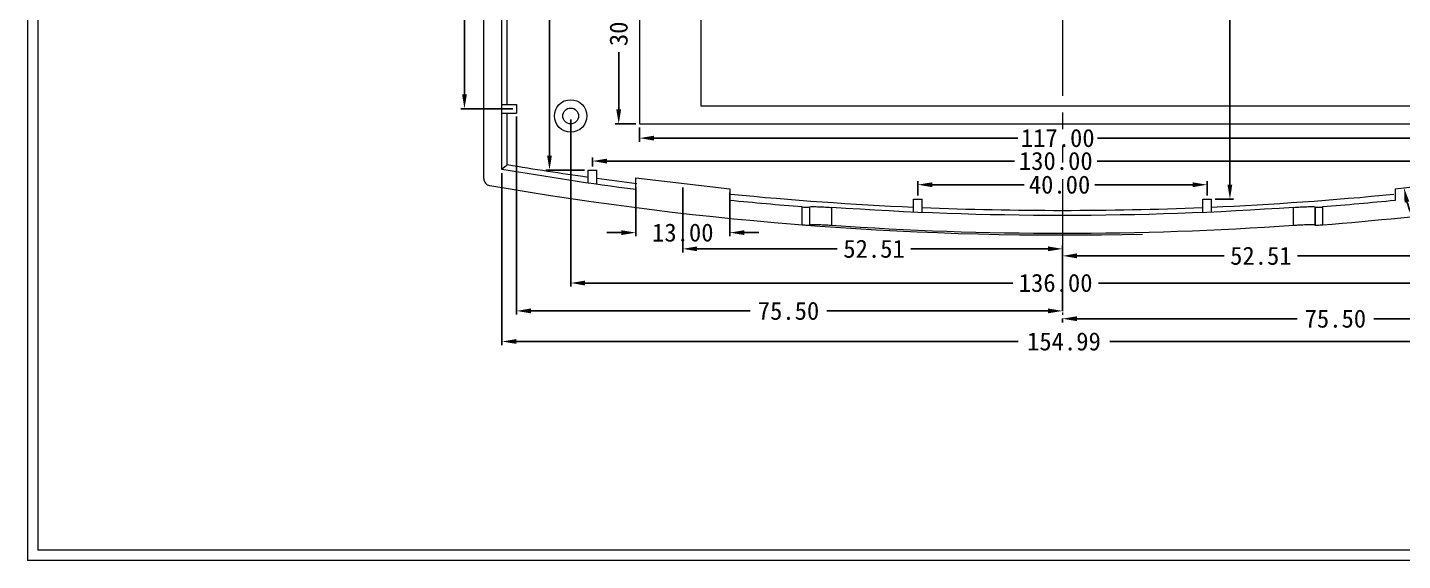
# Model space of a CAD drawing. Extents: x 123 to 716, y 209 to 645.
# Drawn here: x 430.4 to 620.5, y 210.9 to 284.6 of the extents above; entities that cross this region are included whole.
import ezdxf

# ---------------------------------------------------------------- set-up
doc = ezdxf.new("R2010")
doc.units = 0
doc.header["$LTSCALE"] = 3
doc.header["$MEASUREMENT"] = 0
doc.linetypes.add('PHANTOM', pattern=[2.5, 1.25, -0.25, 0.25, -0.25, 0.25, -0.25])
doc.layers.add('3', color=7, linetype='Continuous')
doc.dimstyles.get("Standard").update_dxf_attribs({"dimtxt": 0.18, "dimasz": 0.18, "dimexe": 0.18, "dimexo": 0.0625, "dimgap": 0.09, "dimtad": 0, "dimtih": 1, "dimtoh": 1, "dimdec": 4, "dimzin": 0, "dimdsep": 46, "dimtxsty": 'Standard', "dimcen": 0.09, "dimadec": 0, "dimazin": 0, "dimtfac": 1, "dimtdec": 4, "dimtofl": 0, "dimtmove": 0, "dimatfit": 3, "dimfxl": 1, "dimtolj": 1, "dimtzin": 0, "dimarcsym": 0})

# ---------------------------------------------------------------- blocks, each defined once
blk = doc.blocks.new('*D148')
at = {"color": 4, "linetype": 'Continuous'}
for p, q in [((514.98, 270.79), (514.98, 268.82)), ((631.98, 270.79), (631.98, 268.82)), ((516.98, 269.32), (567.33, 269.32)), ((629.98, 269.32), (578.33, 269.32))]:
    blk.add_line(p, q, dxfattribs=at)
for points in [[(516.98, 269.65), (516.98, 268.99), (514.98, 269.32)], [(629.98, 269.65), (629.98, 268.99), (631.98, 269.32)]]:
    blk.add_solid(points, dxfattribs=at)
at = {"layer": 'Defpoints', "color": 0, "linetype": 'Continuous'}
for p in [(514.98, 271.29), (631.98, 271.29), (514.98, 269.32)]:
    blk.add_point(p, dxfattribs=at)
at = {"color": 3, "linetype": 'Continuous', "insert": (572.83, 269.32), "char_height": 2.5, "attachment_point": 5}
blk.add_mtext('\\A1;117.00', dxfattribs=at)
blk = doc.blocks.new('_ClosedBlank')
at = {"color": 0, "linetype": 'ByBlock', "lineweight": -2}
for p, q in [((-1, 0.167), (0, 0)), ((-1, 0.167), (-1, -0.167)), ((0, 0), (-1, -0.167))]:
    blk.add_line(p, q, dxfattribs=at)
blk = doc.blocks.new('*D149')
at = {"color": 4, "linetype": 'Continuous'}
for p, q in [((514.48, 301.29), (511.62, 301.29)), ((512.12, 299.29), (512.12, 291.37)), ((512.12, 273.29), (512.12, 281.2)), ((514.48, 271.29), (511.62, 271.29))]:
    blk.add_line(p, q, dxfattribs=at)
for points in [[(511.79, 299.29), (512.46, 299.29), (512.12, 301.29)], [(511.79, 273.29), (512.46, 273.29), (512.12, 271.29)]]:
    blk.add_solid(points, dxfattribs=at)
at = {"layer": 'Defpoints', "color": 0, "linetype": 'Continuous'}
for p in [(512.12, 301.29), (514.98, 301.29), (514.98, 271.29)]:
    blk.add_point(p, dxfattribs=at)
at = {"color": 3, "linetype": 'Continuous', "insert": (512.12, 286.29), "char_height": 2.5, "attachment_point": 5, "rotation": 90}
blk.add_mtext('\\A1;30.40', dxfattribs=at)
blk = doc.blocks.new('*D150')
at = {"color": 4, "linetype": 'Continuous'}
for p, q in [((514.48, 262.51), (514.48, 255.75)), ((527.48, 261.81), (527.48, 255.75)), ((512.48, 256.25), (510.48, 256.25)), ((529.48, 256.25), (531.48, 256.25))]:
    blk.add_line(p, q, dxfattribs=at)
for points in [[(512.48, 256.59), (512.48, 255.92), (514.48, 256.25)], [(529.48, 256.59), (529.48, 255.92), (527.48, 256.25)]]:
    blk.add_solid(points, dxfattribs=at)
at = {"layer": 'Defpoints', "color": 0, "linetype": 'Continuous'}
for p in [(514.48, 263.01), (527.48, 262.31), (514.48, 256.25)]:
    blk.add_point(p, dxfattribs=at)
at = {"color": 3, "linetype": 'Continuous', "insert": (520.98, 256.25), "char_height": 2.5, "attachment_point": 5}
blk.add_mtext('\\A1;13.00', dxfattribs=at)
blk = doc.blocks.new('*D151')
at = {"color": 4, "linetype": 'Continuous'}
for p, q in [((505.48, 271.89), (505.48, 248.79)), ((641.48, 271.89), (641.48, 248.79)), ((507.48, 249.29), (566.62, 249.29)), ((639.48, 249.29), (578.45, 249.29))]:
    blk.add_line(p, q, dxfattribs=at)
for points in [[(507.48, 249.62), (507.48, 248.95), (505.48, 249.29)], [(639.48, 249.62), (639.48, 248.95), (641.48, 249.29)]]:
    blk.add_solid(points, dxfattribs=at)
at = {"layer": 'Defpoints', "color": 0, "linetype": 'Continuous'}
for p in [(505.48, 272.39), (641.48, 272.39), (505.48, 249.29)]:
    blk.add_point(p, dxfattribs=at)
at = {"color": 3, "linetype": 'Continuous', "insert": (572.54, 249.29), "char_height": 2.5, "attachment_point": 5}
blk.add_mtext('\\A1;136.00', dxfattribs=at)
blk = doc.blocks.new('*D181')
at = {"color": 4, "linetype": 'Continuous'}
for p, q in [((520.97, 262.51), (520.97, 253.51)), ((522.97, 254.01), (542.34, 254.01)), ((571.48, 254.01), (552.51, 254.01)), ((573.48, 245.39), (573.48, 254.51))]:
    blk.add_line(p, q, dxfattribs=at)
for points in [[(522.97, 254.35), (522.97, 253.68), (520.97, 254.01)], [(571.48, 254.35), (571.48, 253.68), (573.48, 254.01)]]:
    blk.add_solid(points, dxfattribs=at)
at = {"layer": 'Defpoints', "color": 0, "linetype": 'Continuous'}
for p in [(520.97, 263.01), (573.48, 254.01), (573.48, 244.89)]:
    blk.add_point(p, dxfattribs=at)
at = {"color": 3, "linetype": 'Continuous', "insert": (547.43, 254.01), "char_height": 2.5, "attachment_point": 5}
blk.add_mtext('\\A1;52.51', dxfattribs=at)
blk = doc.blocks.new('*D182')
at = {"color": 4, "linetype": 'Continuous'}
for p, q in [((625.98, 262.51), (625.98, 252.54)), ((573.48, 245.39), (573.48, 253.54)), ((575.48, 253.04), (595.84, 253.04)), ((623.98, 253.04), (606, 253.04))]:
    blk.add_line(p, q, dxfattribs=at)
for points in [[(575.48, 253.38), (575.48, 252.71), (573.48, 253.04)], [(623.98, 253.38), (623.98, 252.71), (625.98, 253.04)]]:
    blk.add_solid(points, dxfattribs=at)
at = {"layer": 'Defpoints', "color": 0, "linetype": 'Continuous'}
for p in [(625.98, 263.01), (625.98, 253.04), (573.48, 244.89)]:
    blk.add_point(p, dxfattribs=at)
at = {"color": 3, "linetype": 'Continuous', "insert": (600.92, 253.04), "char_height": 2.5, "attachment_point": 5}
blk.add_mtext('\\A1;52.51', dxfattribs=at)
blk = doc.blocks.new('*D184')
at = {"color": 4, "linetype": 'Continuous'}
blk.add_line((632.48, 261.7), (632.48, 251.48), dxfattribs=at)
for start, end in [(196.2986, 209.1535), (246.9536, 260.3054)]:
    blk.add_arc((632.48, 263.81), 11.83, start, end, dxfattribs=at)
for points in [[(620.79, 260.43), (621.44, 260.56), (620.72, 262.45)], [(630.51, 252.48), (630.46, 251.82), (632.48, 251.98)]]:
    blk.add_solid(points, dxfattribs=at)
at = {"layer": 'Defpoints', "color": 0, "linetype": 'Continuous'}
for p in [(632.48, 263.81), (632.48, 263.81), (619.48, 262.31), (632.48, 262.2), (626.96, 253.35)]:
    blk.add_point(p, dxfattribs=at)
at = {"color": 3, "linetype": 'Continuous', "insert": (624.57, 255.01), "char_height": 2.5, "attachment_point": 5, "rotation": 318.0536}
blk.add_mtext('\\A1;83°', dxfattribs=at)
blk = doc.blocks.new('*D196')
at = {"color": 4, "linetype": 'Continuous'}
for p, q in [((495.98, 264.49), (495.98, 240.7)), ((650.97, 264.49), (650.97, 240.7)), ((497.98, 241.2), (567.35, 241.2)), ((648.97, 241.2), (580.02, 241.2))]:
    blk.add_line(p, q, dxfattribs=at)
for points in [[(497.98, 241.54), (497.98, 240.87), (495.98, 241.2)], [(648.97, 241.54), (648.97, 240.87), (650.97, 241.2)]]:
    blk.add_solid(points, dxfattribs=at)
at = {"layer": 'Defpoints', "color": 0, "linetype": 'Continuous'}
for p in [(495.98, 264.99), (650.97, 264.99), (650.97, 241.2)]:
    blk.add_point(p, dxfattribs=at)
at = {"color": 3, "linetype": 'Continuous', "insert": (573.69, 241.2), "char_height": 2.5, "attachment_point": 5}
blk.add_mtext('\\A1;154.99', dxfattribs=at)
blk = doc.blocks.new('*D349')
at = {"color": 4, "linetype": 'Continuous'}
for p, q in [((553.48, 261.39), (553.48, 263.38)), ((555.48, 262.88), (568.21, 262.88)), ((591.48, 262.88), (577.96, 262.88)), ((593.48, 261.39), (593.48, 263.38))]:
    blk.add_line(p, q, dxfattribs=at)
for points in [[(555.48, 263.21), (555.48, 262.54), (553.48, 262.88)], [(591.48, 263.21), (591.48, 262.54), (593.48, 262.88)]]:
    blk.add_solid(points, dxfattribs=at)
at = {"layer": 'Defpoints', "color": 0, "linetype": 'Continuous'}
for p in [(593.48, 262.88), (553.48, 260.89), (593.48, 260.89)]:
    blk.add_point(p, dxfattribs=at)
at = {"color": 3, "linetype": 'Continuous', "insert": (573.08, 262.88), "char_height": 2.5, "attachment_point": 5}
blk.add_mtext('\\A1;40.00', dxfattribs=at)
blk = doc.blocks.new('*D350')
at = {"color": 4, "linetype": 'Continuous'}
for p, q in [((508.48, 265.39), (508.48, 266.65)), ((638.48, 265.39), (638.48, 266.65)), ((510.48, 266.15), (566.85, 266.15)), ((636.48, 266.15), (578.27, 266.15))]:
    blk.add_line(p, q, dxfattribs=at)
for points in [[(510.48, 266.48), (510.48, 265.81), (508.48, 266.15)], [(636.48, 266.48), (636.48, 265.81), (638.48, 266.15)]]:
    blk.add_solid(points, dxfattribs=at)
at = {"layer": 'Defpoints', "color": 0, "linetype": 'Continuous'}
for p in [(508.48, 264.89), (638.48, 266.15), (638.48, 264.89)]:
    blk.add_point(p, dxfattribs=at)
at = {"color": 3, "linetype": 'Continuous', "insert": (572.56, 266.15), "char_height": 2.5, "attachment_point": 5}
blk.add_mtext('\\A1;130.00', dxfattribs=at)
blk = doc.blocks.new('*D352')
at = {"color": 4, "linetype": 'Continuous'}
for p, q in [((487.31, 323.39), (491.29, 323.39)), ((490.79, 321.39), (490.79, 303.26)), ((490.79, 275.39), (490.79, 293.51)), ((497.48, 273.39), (490.29, 273.39))]:
    blk.add_line(p, q, dxfattribs=at)
for points in [[(490.46, 321.39), (491.13, 321.39), (490.79, 323.39)], [(490.46, 275.39), (491.13, 275.39), (490.79, 273.39)]]:
    blk.add_solid(points, dxfattribs=at)
at = {"layer": 'Defpoints', "color": 0, "linetype": 'Continuous'}
for p in [(486.81, 323.39), (490.79, 273.39), (497.98, 273.39)]:
    blk.add_point(p, dxfattribs=at)
at = {"color": 3, "linetype": 'Continuous', "insert": (490.79, 298.39), "char_height": 2.5, "attachment_point": 5, "rotation": 90}
blk.add_mtext('\\A1;50.00', dxfattribs=at)
blk = doc.blocks.new('*D354')
at = {"color": 4, "linetype": 'Continuous'}
for p, q in [((497.98, 272.29), (497.98, 244.93)), ((499.98, 245.43), (530.31, 245.43)), ((571.48, 245.43), (540.89, 245.43)), ((573.48, 245.39), (573.48, 245.93))]:
    blk.add_line(p, q, dxfattribs=at)
for points in [[(499.98, 245.77), (499.98, 245.1), (497.98, 245.43)], [(571.48, 245.77), (571.48, 245.1), (573.48, 245.43)]]:
    blk.add_solid(points, dxfattribs=at)
at = {"layer": 'Defpoints', "color": 0, "linetype": 'Continuous'}
for p in [(497.98, 272.79), (573.48, 245.43), (573.48, 244.89)]:
    blk.add_point(p, dxfattribs=at)
at = {"color": 3, "linetype": 'Continuous', "insert": (535.6, 245.43), "char_height": 2.5, "attachment_point": 5}
blk.add_mtext('\\A1;75.50', dxfattribs=at)
blk = doc.blocks.new('*D355')
at = {"color": 4, "linetype": 'Continuous'}
for p, q in [((648.97, 272.29), (648.97, 243.85)), ((573.48, 244.39), (573.48, 243.85)), ((575.48, 244.35), (605.93, 244.35)), ((646.97, 244.35), (616.52, 244.35))]:
    blk.add_line(p, q, dxfattribs=at)
for points in [[(575.48, 244.69), (575.48, 244.02), (573.48, 244.35)], [(646.97, 244.69), (646.97, 244.02), (648.97, 244.35)]]:
    blk.add_solid(points, dxfattribs=at)
at = {"layer": 'Defpoints', "color": 0, "linetype": 'Continuous'}
for p in [(648.97, 272.79), (573.48, 244.89), (648.97, 244.35)]:
    blk.add_point(p, dxfattribs=at)
at = {"color": 3, "linetype": 'Continuous', "insert": (611.22, 244.35), "char_height": 2.5, "attachment_point": 5}
blk.add_mtext('\\A1;75.50', dxfattribs=at)
blk = doc.blocks.new('*D357')
at = {"color": 4, "linetype": 'Continuous'}
for p, q in [((504.98, 323.39), (502.05, 323.39)), ((502.55, 321.39), (502.55, 299.43)), ((502.55, 266.89), (502.55, 288.84)), ((507.38, 264.89), (502.05, 264.89))]:
    blk.add_line(p, q, dxfattribs=at)
for points in [[(502.22, 321.39), (502.88, 321.39), (502.55, 323.39)], [(502.22, 266.89), (502.88, 266.89), (502.55, 264.89)]]:
    blk.add_solid(points, dxfattribs=at)
at = {"layer": 'Defpoints', "color": 0, "linetype": 'Continuous'}
for p in [(502.55, 323.39), (505.48, 323.39), (507.88, 264.89)]:
    blk.add_point(p, dxfattribs=at)
at = {"color": 3, "linetype": 'Continuous', "insert": (502.55, 294.14), "char_height": 2.5, "attachment_point": 5, "rotation": 90}
blk.add_mtext('\\A1;58.50', dxfattribs=at)
blk = doc.blocks.new('*D358')
at = {"color": 4, "linetype": 'Continuous'}
for p, q in [((594.58, 323.39), (597.14, 323.39)), ((596.64, 321.39), (596.64, 296.29)), ((596.64, 262.89), (596.64, 285.7)), ((594.58, 260.89), (597.14, 260.89))]:
    blk.add_line(p, q, dxfattribs=at)
for points in [[(596.3, 321.39), (596.97, 321.39), (596.64, 323.39)], [(596.3, 262.89), (596.97, 262.89), (596.64, 260.89)]]:
    blk.add_solid(points, dxfattribs=at)
at = {"layer": 'Defpoints', "color": 0, "linetype": 'Continuous'}
for p in [(594.08, 323.39), (596.64, 323.39), (594.08, 260.89)]:
    blk.add_point(p, dxfattribs=at)
at = {"color": 3, "linetype": 'Continuous', "insert": (596.64, 290.99), "char_height": 2.5, "attachment_point": 5, "rotation": 90}
blk.add_mtext('\\A1;62.50', dxfattribs=at)

msp = doc.modelspace()

# ---------------------------------------------------------------- linework, layer by layer
at = {"lineweight": 9}
for p, q in [((430.367, 635.843), (430.367, 210.924)), ((431.787, 634.423), (431.787, 212.344)), ((714.947, 212.344), (431.787, 212.344)), ((716.367, 210.924), (430.367, 210.924))]:
    msp.add_line(p, q, dxfattribs=at)
at = {"color": 1, "linetype": 'PHANTOM', "lineweight": 9, "ltscale": 3.07385}
msp.add_line((573.477, 401.964), (573.477, 244.888), dxfattribs=at)
at = {"color": 7, "linetype": 'Continuous', "lineweight": 0}
for p, q in [((495.98, 273.985), (497.98, 273.985)), ((495.98, 272.785), (497.98, 272.785)), ((507.877, 263.11), (507.877, 264.888)), ((509.077, 262.938), (509.077, 264.888)), ((552.877, 259.088), (552.877, 260.888)), ((552.877, 260.888), (554.077, 260.888)), ((554.077, 259.036), (554.077, 260.888)), ((592.877, 259.036), (592.877, 260.888)), ((592.877, 260.888), (594.077, 260.888)), ((594.077, 259.088), (594.077, 260.888))]:
    msp.add_line(p, q, dxfattribs=at)
at = {"color": 7, "linetype": 'Continuous', "lineweight": 9}
for p, q in [((514.477, 263.814), (527.477, 262.309)), ((619.477, 262.309), (632.477, 263.814))]:
    msp.add_line(p, q, dxfattribs=at)
at = {"layer": '3', "color": 7, "linetype": 'Continuous', "lineweight": 9}
for p, q in [((493.477, 263.724), (493.477, 389.887)), ((495.98, 264.991), (495.98, 388.382)), ((496.717, 273.985), (496.717, 310.869)), ((514.977, 301.285), (514.977, 271.285)), ((523.477, 298.785), (523.477, 273.785)), ((497.98, 273.985), (497.98, 272.785)), ((496.717, 265.612), (496.717, 272.785)), ((523.477, 273.785), (623.477, 273.785)), ((514.977, 271.285), (573.477, 271.285)), ((573.477, 271.285), (631.977, 271.285)), ((507.877, 264.888), (509.077, 264.888)), ((514.477, 262.204), (514.477, 263.814)), ((527.477, 262.309), (527.477, 260.704)), ((619.477, 262.309), (619.477, 260.704)), ((537.511, 257.291), (537.511, 259.803)), ((538.51, 259.776), (538.51, 257.265)), ((538.533, 257.297), (538.533, 259.808)), ((541.531, 259.74), (541.531, 257.231)), ((605.422, 257.231), (605.422, 259.74)), ((608.421, 259.808), (608.421, 257.297)), ((608.443, 257.265), (608.443, 259.776)), ((609.442, 259.803), (609.442, 257.291))]:
    msp.add_line(p, q, dxfattribs=at)
for radius in [2.25, 1.1]:
    msp.add_circle((505.477, 272.385), radius, dxfattribs=at)
at = {"layer": '3', "color": 7, "linetype": 'Continuous', "lineweight": 9, "extrusion": (0, 0, -1)}
for radius, start, end in [(458.139, 277.3992, 279.73869), (460.643, 268.62215, 279.89686), (460.643, 260.10314, 265.52195), (458.139, 274.50257, 275.76256), (458.139, 264.23744, 265.49743), (457.904, 265.99949, 274.00051), (460.407, 266.02128, 273.97872)]:
    msp.add_arc((-573.477, 716.528), radius, start, end, dxfattribs=at)
at = {"layer": '3', "color": 7, "linetype": 'Continuous', "lineweight": 9}
for points in [[(496.717, 265.612), (496.471, 265.405), (496.226, 265.198), (495.98, 264.991)], [(507.877, 263.897), (504.157, 264.423), (500.437, 264.994), (496.717, 265.612)], [(514.606, 262.994), (512.763, 263.228), (510.92, 263.473), (509.077, 263.728)], [(552.877, 259.736), (544.461, 260.105), (536.045, 260.702), (527.629, 261.529)], [(619.322, 261.529), (610.907, 260.702), (602.492, 260.105), (594.077, 259.736)], [(538.51, 259.776), (538.518, 259.786), (538.525, 259.797), (538.533, 259.808)], [(608.421, 259.808), (608.428, 259.797), (608.436, 259.786), (608.443, 259.776)], [(538.51, 257.265), (538.518, 257.276), (538.525, 257.286), (538.533, 257.297)], [(608.421, 257.297), (608.428, 257.286), (608.436, 257.276), (608.443, 257.265)]]:
    msp.add_open_spline(points, degree=3, dxfattribs=at)
for points, knots in [([(493.477, 263.724), (493.477, 263.612), (493.496, 263.499), (493.533, 263.393), (493.57, 263.288), (493.626, 263.187), (493.696, 263.1), (493.765, 263.013), (493.851, 262.936), (493.946, 262.877), (494.041, 262.818), (494.147, 262.774), (494.256, 262.75), (494.272, 262.746), (494.288, 262.743), (494.304, 262.74)], [0, 0, 0, 0, 0.241469, 0.241469, 0.241469, 0.4829579, 0.4829579, 0.4829579, 0.7241776, 0.7241776, 0.7241776, 0.9653527, 0.9653527, 0.9653527, 1, 1, 1, 1]), ([(537.511, 259.803), (537.623, 259.794), (537.736, 259.786), (537.842, 259.78), (537.947, 259.773), (538.048, 259.768), (538.136, 259.765), (538.223, 259.762), (538.299, 259.761), (538.359, 259.761), (538.418, 259.762), (538.461, 259.764), (538.486, 259.768), (538.5, 259.77), (538.508, 259.772), (538.511, 259.776)], [0, 0, 0, 0, 0.2199105, 0.2199105, 0.2199105, 0.4398685, 0.4398685, 0.4398685, 0.6591489, 0.6591489, 0.6591489, 0.8778794, 0.8778794, 0.8778794, 1, 1, 1, 1]), ([(538.533, 259.808), (538.544, 259.824), (538.614, 259.837), (538.735, 259.844), (538.856, 259.851), (539.033, 259.853), (539.251, 259.85), (539.468, 259.847), (539.732, 259.839), (540.021, 259.827), (540.31, 259.815), (540.632, 259.798), (540.96, 259.778), (541.148, 259.766), (541.34, 259.754), (541.531, 259.74)], [0, 0, 0, 0, 0.2190562, 0.2190562, 0.2190562, 0.4381338, 0.4381338, 0.4381338, 0.6569401, 0.6569401, 0.6569401, 0.8759449, 0.8759449, 0.8759449, 1, 1, 1, 1]), ([(592.877, 259.685), (586.41, 259.418), (573.477, 259.152), (560.543, 259.418), (554.077, 259.685)], [0.28841075, 0.28841075, 0.28841075, 0.28841075, 0.49998693, 0.71156311, 0.71156311, 0.71156311, 0.71156311]), ([(605.422, 259.74), (605.758, 259.764), (606.098, 259.785), (606.415, 259.802), (606.732, 259.819), (607.034, 259.832), (607.296, 259.841), (607.558, 259.849), (607.788, 259.853), (607.965, 259.851), (608.143, 259.85), (608.274, 259.843), (608.348, 259.831), (608.39, 259.825), (608.414, 259.817), (608.421, 259.808)], [0, 0, 0, 0, 0.2199142, 0.2199142, 0.2199142, 0.4398674, 0.4398674, 0.4398674, 0.6592581, 0.6592581, 0.6592581, 0.878122, 0.878122, 0.878122, 1, 1, 1, 1]), ([(608.443, 259.776), (608.447, 259.77), (608.47, 259.766), (608.51, 259.764), (608.551, 259.761), (608.61, 259.761), (608.682, 259.762), (608.755, 259.763), (608.843, 259.766), (608.939, 259.77), (609.035, 259.775), (609.142, 259.781), (609.252, 259.789), (609.314, 259.793), (609.379, 259.798), (609.442, 259.803)], [0, 0, 0, 0, 0.2189969, 0.2189969, 0.2189969, 0.4380179, 0.4380179, 0.4380179, 0.6567263, 0.6567263, 0.6567263, 0.8755901, 0.8755901, 0.8755901, 1, 1, 1, 1]), ([(538.51, 257.265), (538.506, 257.259), (538.483, 257.255), (538.443, 257.253), (538.402, 257.251), (538.344, 257.25), (538.271, 257.251), (538.199, 257.252), (538.111, 257.255), (538.014, 257.259), (537.918, 257.264), (537.811, 257.27), (537.702, 257.277), (537.639, 257.282), (537.575, 257.286), (537.511, 257.291)], [0, 0, 0, 0, 0.2190077, 0.2190077, 0.2190077, 0.4380395, 0.4380395, 0.4380395, 0.6567579, 0.6567579, 0.6567579, 0.875626, 0.875626, 0.875626, 1, 1, 1, 1]), ([(541.531, 257.231), (541.196, 257.254), (540.855, 257.275), (540.539, 257.292), (540.222, 257.309), (539.919, 257.322), (539.657, 257.33), (539.395, 257.339), (539.166, 257.342), (538.988, 257.341), (538.81, 257.339), (538.679, 257.332), (538.605, 257.321), (538.564, 257.314), (538.539, 257.306), (538.533, 257.297)], [0, 0, 0, 0, 0.2199079, 0.2199079, 0.2199079, 0.4398545, 0.4398545, 0.4398545, 0.6592435, 0.6592435, 0.6592435, 0.8781132, 0.8781132, 0.8781132, 1, 1, 1, 1]), ([(608.421, 257.297), (608.409, 257.314), (608.34, 257.326), (608.218, 257.333), (608.097, 257.34), (607.92, 257.343), (607.702, 257.34), (607.485, 257.337), (607.221, 257.329), (606.932, 257.317), (606.643, 257.305), (606.321, 257.288), (605.993, 257.268), (605.805, 257.256), (605.613, 257.244), (605.422, 257.231)], [0, 0, 0, 0, 0.2190663, 0.2190663, 0.2190663, 0.4381541, 0.4381541, 0.4381541, 0.6569696, 0.6569696, 0.6569696, 0.8759775, 0.8759775, 0.8759775, 1, 1, 1, 1]), ([(609.442, 257.291), (609.331, 257.283), (609.217, 257.275), (609.112, 257.269), (609.006, 257.262), (608.905, 257.258), (608.818, 257.254), (608.731, 257.251), (608.654, 257.25), (608.595, 257.25), (608.536, 257.251), (608.492, 257.253), (608.467, 257.257), (608.453, 257.259), (608.445, 257.261), (608.443, 257.265)], [0, 0, 0, 0, 0.2199036, 0.2199036, 0.2199036, 0.4398542, 0.4398542, 0.4398542, 0.6591335, 0.6591335, 0.6591335, 0.8778709, 0.8778709, 0.8778709, 1, 1, 1, 1])]:
    msp.add_open_spline(points, degree=3, knots=knots, dxfattribs=at)

# ---------------------------------------------------------------- dimensions: what is measured, and where the dimension line sits
at = {"color": 7, "linetype": 'Continuous', "lineweight": 0}
for base, p1, p2, picture, middle in [((490.795, 273.385), (486.811, 323.385), (497.98, 273.385), '*D352', (490.795, 298.385)), ((502.551, 323.385), (507.877, 264.888), (505.477, 323.385), '*D357', (502.551, 294.136))]:
    dim = msp.add_linear_dim(base=base, p1=p1, p2=p2, angle=90, dimstyle='Standard', override={"dimtxt": 2.5, "dimasz": 2, "dimexe": 0.5, "dimexo": 0.5, "dimgap": 0.5, "dimtih": 0, "dimtoh": 0, "dimdec": 2, "dimdsep": 0, "dimblk1": 'CLOSEDBLANK', "dimcen": 0, "dimclrd": 4, "dimclre": 4, "dimclrt": 3, "dimtdec": 2, "dimlwd": 9, "dimlwe": 9}, dxfattribs=at)
    dim.commit()
    dim.dimension.update_dxf_attribs({"geometry": picture, "text_midpoint": middle})
dim = msp.add_linear_dim(base=(596.636, 323.385), p1=(594.077, 260.888), p2=(594.077, 323.385), angle=90, dimstyle='Standard', override={"dimtxt": 2.5, "dimasz": 2, "dimexe": 0.5, "dimexo": 0.5, "dimgap": 0.5, "dimtih": 0, "dimtoh": 0, "dimdec": 2, "dimdsep": 0, "dimblk1": 'CLOSEDBLANK', "dimcen": 0, "dimclrd": 4, "dimclre": 4, "dimclrt": 3, "dimtdec": 2, "dimlwd": 9, "dimlwe": 9}, dxfattribs=at)
dim.commit()
dim.dimension.update_dxf_attribs({"geometry": '*D358', "text_midpoint": (596.636, 290.993), "dimtype": 160})
at = {"color": 7, "linetype": 'Continuous', "lineweight": 9}
dim = msp.add_linear_dim(base=(512.124, 301.285), p1=(514.977, 271.285), p2=(514.977, 301.285), angle=90, text='30.40', dimstyle='Standard', override={"dimtxt": 2.5, "dimasz": 2, "dimexe": 0.5, "dimexo": 0.5, "dimgap": 0.5, "dimtih": 0, "dimtoh": 0, "dimdec": 2, "dimdsep": 0, "dimblk1": 'CLOSEDBLANK', "dimcen": 0, "dimclrd": 4, "dimclre": 4, "dimclrt": 3, "dimtdec": 2, "dimlwd": 9, "dimlwe": 9}, dxfattribs=at)
dim.commit()
dim.dimension.update_dxf_attribs({"geometry": '*D149', "text_midpoint": (512.124, 286.285)})
at = {"color": 7, "linetype": 'Continuous', "lineweight": 0}
for base, p1, p2, picture, middle in [((573.477, 245.433), (497.98, 272.785), (573.477, 244.888), '*D354', (535.603, 245.433)), ((638.477, 266.147), (508.477, 264.888), (638.477, 264.888), '*D350', (572.561, 266.147)), ((593.477, 262.877), (553.477, 260.888), (593.477, 260.888), '*D349', (573.081, 262.877))]:
    dim = msp.add_linear_dim(base=base, p1=p1, p2=p2, dimstyle='Standard', override={"dimtxt": 2.5, "dimasz": 2, "dimexe": 0.5, "dimexo": 0.5, "dimgap": 0.5, "dimtih": 0, "dimtoh": 0, "dimdec": 2, "dimdsep": 0, "dimblk1": 'CLOSEDBLANK', "dimcen": 0, "dimclrd": 4, "dimclre": 4, "dimclrt": 3, "dimtdec": 2, "dimlwd": 9, "dimlwe": 9}, dxfattribs=at)
    dim.commit()
    dim.dimension.update_dxf_attribs({"geometry": picture, "text_midpoint": middle, "dimtype": 160})
at = {"linetype": 'Continuous', "lineweight": 9}
for base, p1, p2, picture, middle in [((505.477, 249.288), (641.477, 272.385), (505.477, 272.385), '*D151', (572.538, 249.288)), ((650.973, 241.205), (495.98, 264.991), (650.973, 264.991), '*D196', (573.688, 241.205)), ((573.477, 254.014), (520.971, 263.015), (573.477, 244.888), '*D181', (547.427, 254.014)), ((625.9821, 253.0427), (573.4767, 244.8878), (625.9821, 263.0145), '*D182', (600.9199, 253.0427))]:
    dim = msp.add_linear_dim(base=base, p1=p1, p2=p2, dimstyle='Standard', override={"dimtxt": 2.5, "dimasz": 2, "dimexe": 0.5, "dimexo": 0.5, "dimgap": 0.5, "dimtih": 0, "dimtoh": 0, "dimdec": 2, "dimdsep": 0, "dimblk1": 'CLOSEDBLANK', "dimcen": 0, "dimclrd": 4, "dimclre": 4, "dimclrt": 3, "dimtdec": 2, "dimlwd": 9, "dimlwe": 9}, dxfattribs=at)
    dim.commit()
    dim.dimension.update_dxf_attribs({"geometry": picture, "text_midpoint": middle, "dimtype": 160})
at = {"color": 7, "linetype": 'Continuous', "lineweight": 0}
dim = msp.add_linear_dim(base=(648.973, 244.355), p1=(573.477, 244.888), p2=(648.973, 272.785), dimstyle='Standard', override={"dimtxt": 2.5, "dimasz": 2, "dimexe": 0.5, "dimexo": 0.5, "dimgap": 0.5, "dimtih": 0, "dimtoh": 0, "dimdec": 2, "dimdsep": 0, "dimblk1": 'CLOSEDBLANK', "dimcen": 0, "dimclrd": 4, "dimclre": 4, "dimclrt": 3, "dimtdec": 2, "dimlwd": 9, "dimlwe": 9}, dxfattribs=at)
dim.commit()
dim.dimension.update_dxf_attribs({"geometry": '*D355', "text_midpoint": (611.225, 244.355)})
at = {"color": 7, "linetype": 'Continuous', "lineweight": 9}
dim = msp.add_linear_dim(base=(514.977, 269.318), p1=(631.977, 271.285), p2=(514.977, 271.285), dimstyle='Standard', override={"dimtxt": 2.5, "dimasz": 2, "dimexe": 0.5, "dimexo": 0.5, "dimgap": 0.5, "dimtih": 0, "dimtoh": 0, "dimdec": 2, "dimdsep": 0, "dimblk1": 'CLOSEDBLANK', "dimcen": 0, "dimclrd": 4, "dimclre": 4, "dimclrt": 3, "dimtdec": 2, "dimlwd": 9, "dimlwe": 9}, dxfattribs=at)
dim.commit()
dim.dimension.update_dxf_attribs({"geometry": '*D148', "text_midpoint": (572.833, 269.318), "dimtype": 160})
dim = msp.add_linear_dim(base=(514.477, 256.254), p1=(527.477, 262.309), p2=(514.477, 263.011), dimstyle='Standard', override={"dimtxt": 2.5, "dimasz": 2, "dimexe": 0.5, "dimexo": 0.5, "dimgap": 0.5, "dimtih": 0, "dimtoh": 0, "dimdec": 2, "dimdsep": 0, "dimblk1": 'CLOSEDBLANK', "dimcen": 0, "dimclrd": 4, "dimclre": 4, "dimclrt": 3, "dimtdec": 2, "dimlwd": 9, "dimlwe": 9}, dxfattribs=at)
dim.commit()
dim.dimension.update_dxf_attribs({"geometry": '*D150', "text_midpoint": (520.977, 256.254)})
at = {"linetype": 'Continuous', "lineweight": 9}
dim = msp.add_angular_dim_2l(base=(626.958, 253.345), line1=((632.477, 262.204), (632.477, 263.814)), line2=((619.477, 262.309), (632.477, 263.814)), dimstyle='Standard', override={"dimtxt": 2.5, "dimasz": 2, "dimexe": 0.5, "dimexo": 0.5, "dimgap": 0.5, "dimtih": 0, "dimtoh": 0, "dimdec": 2, "dimdsep": 0, "dimblk1": 'CLOSEDBLANK', "dimcen": 0, "dimclrd": 4, "dimclre": 4, "dimclrt": 3, "dimtdec": 2, "dimlwd": 9, "dimlwe": 9}, dxfattribs=at)
dim.commit()
dim.dimension.update_dxf_attribs({"geometry": '*D184', "text_midpoint": (624.566, 255.012), "dimtype": 162})

doc.saveas('drawing.dxf')
